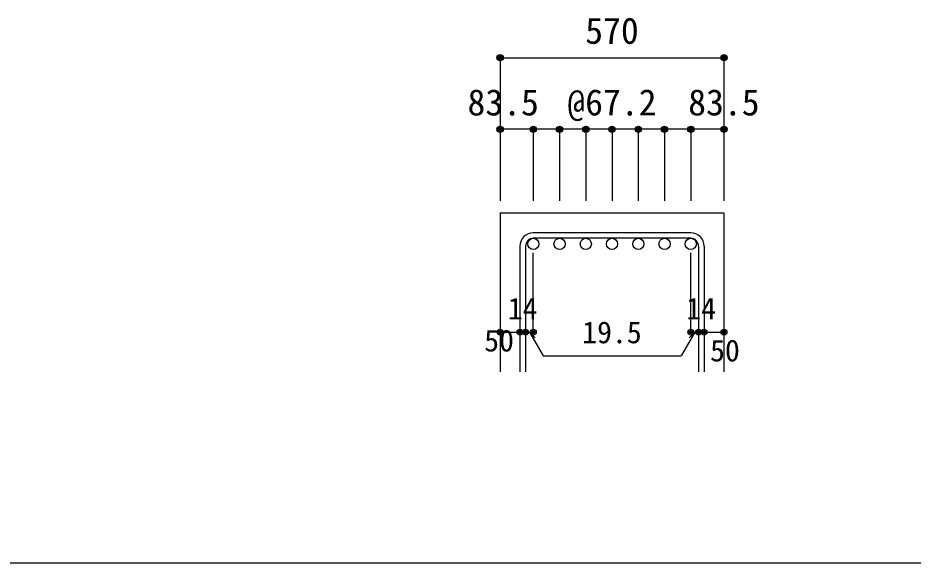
# Model space of a CAD drawing. Units: millimetres at full size, sheet at 1:30; details may follow other scales. Extents: x -5973 to 5954, y -4195 to 4201.
# Drawn here: x -942 to 1309, y -4195 to -2825 of the extents above; entities that cross this region are included whole.
import ezdxf
from ezdxf.enums import TextEntityAlignment as Align

# ---------------------------------------------------------------- set-up
doc = ezdxf.new("R2010")
doc.units = ezdxf.units.MM
doc.header["$LTSCALE"] = 30
doc.header["$PDMODE"] = 32
doc.header["$PDSIZE"] = 15
for name, color, linetype in [('0-1_躯体線', 2, 'Continuous'), ('0-5_基礎梁筋', 7, 'Continuous'), ('0-6_スタラップ筋', 7, 'Continuous'), ('0-D_寸法', 4, 'Continuous'), ('F-0_枠', 6, 'Continuous')]:
    doc.layers.add(name, color=color, linetype=linetype)
doc.styles.add('ＭＳ ゴシック', font='')
doc.styles.get('ＭＳ ゴシック').set_extended_font_data('MS Gothic')

msp = doc.modelspace()

# ---------------------------------------------------------------- linework, layer by layer
at = {"layer": '0-1_躯体線'}
for p, q in [((270.94, -3314.89), (270.94, -3714.89)), ((270.94, -3314.89), (833.94, -3314.89)), ((833.94, -3314.89), (833.94, -3714.89))]:
    msp.add_line(p, q, dxfattribs=at)
at = {"layer": '0-5_基礎梁筋', "color": 3}
for centre in [(354.44, -3392.89), (420.44, -3392.89), (486.44, -3392.89), (552.44, -3392.89), (618.44, -3392.89), (684.44, -3392.89), (750.44, -3392.89)]:
    msp.add_circle(centre, 14, dxfattribs=at)
at = {"layer": '0-6_スタラップ筋'}
for p, q in [((750.44, -3364.89), (354.44, -3364.89)), ((320.94, -3398.39), (320.94, -3714.89)), ((334.94, -3398.39), (334.94, -3714.89)), ((750.44, -3378.89), (354.44, -3378.89)), ((769.94, -3398.39), (769.94, -3714.89)), ((783.94, -3398.39), (783.94, -3714.89))]:
    msp.add_line(p, q, dxfattribs=at)
for centre, radius, start, end in [((354.44, -3398.39), 33.5, 90, 180), ((750.44, -3398.39), 33.5, 0, 90), ((354.44, -3398.39), 19.5, 90, 180), ((750.44, -3398.39), 19.5, 0, 90)]:
    msp.add_arc(centre, radius, start, end, dxfattribs=at)
at = {"layer": '0-D_寸法'}
for p, q in [((270.94, -2924.89), (270.94, -3104.89)), ((270.94, -2924.89), (833.94, -2924.89)), ((833.94, -2924.89), (833.94, -3104.89)), ((833.94, -2924.89), (833.94, -3104.89)), ((354.44, -3104.89), (270.94, -3104.89)), ((270.94, -3104.89), (270.94, -3284.89)), ((552.44, -3104.89), (354.44, -3104.89)), ((354.44, -3104.89), (354.44, -3284.89)), ((420.44, -3104.89), (420.44, -3284.89)), ((486.44, -3104.89), (486.44, -3284.89)), ((552.44, -3104.89), (552.44, -3284.89)), ((750.44, -3104.89), (552.44, -3104.89)), ((618.44, -3104.89), (618.44, -3284.89)), ((684.44, -3104.89), (684.44, -3284.89)), ((750.44, -3104.89), (750.44, -3284.89)), ((833.94, -3104.89), (750.44, -3104.89)), ((833.94, -3104.89), (833.94, -3284.89)), ((833.94, -3104.89), (833.94, -3284.89)), ((354.44, -3614.89), (354.44, -3415.56)), ((750.44, -3614.89), (750.44, -3415.56)), ((270.94, -3614.89), (320.94, -3614.89)), ((320.94, -3614.89), (354.44, -3614.89)), ((344.69, -3614.89), (358.83, -3629.04)), ((344.69, -3614.89), (378.91, -3674.17)), ((760.19, -3614.89), (725.96, -3674.17)), ((760.19, -3614.89), (746.04, -3629.04)), ((750.44, -3614.89), (833.94, -3614.89)), ((769.94, -3614.89), (783.94, -3614.89)), ((378.91, -3674.17), (725.96, -3674.17))]:
    msp.add_line(p, q, dxfattribs=at)
for centre, radius in [((270.94, -2924.89), 8), ((270.94, -2924.89), 7.2), ((270.94, -2924.89), 6.4), ((270.94, -2924.89), 5.6), ((270.94, -2924.89), 4.8), ((270.94, -2924.89), 4), ((270.94, -2924.89), 3.2), ((270.94, -2924.89), 2.4), ((270.94, -2924.89), 1.6), ((270.94, -2924.89), 0.8), ((833.94, -2924.89), 8), ((833.94, -2924.89), 7.2), ((833.94, -2924.89), 6.4), ((833.94, -2924.89), 5.6), ((833.94, -2924.89), 4.8), ((833.94, -2924.89), 4), ((833.94, -2924.89), 3.2), ((833.94, -2924.89), 2.4), ((833.94, -2924.89), 1.6), ((833.94, -2924.89), 0.8), ((270.94, -3104.89), 8), ((270.94, -3104.89), 7.2), ((270.94, -3104.89), 6.4), ((270.94, -3104.89), 5.6), ((270.94, -3104.89), 4.8), ((270.94, -3104.89), 4), ((270.94, -3104.89), 3.2), ((270.94, -3104.89), 2.4), ((270.94, -3104.89), 1.6), ((270.94, -3104.89), 0.8), ((354.44, -3104.89), 8), ((354.44, -3104.89), 7.2), ((354.44, -3104.89), 6.4), ((354.44, -3104.89), 5.6), ((354.44, -3104.89), 4.8), ((354.44, -3104.89), 4), ((354.44, -3104.89), 3.2), ((354.44, -3104.89), 2.4), ((354.44, -3104.89), 1.6), ((354.44, -3104.89), 0.8), ((420.44, -3104.89), 8), ((420.44, -3104.89), 7.2), ((420.44, -3104.89), 6.4), ((420.44, -3104.89), 5.6), ((420.44, -3104.89), 4.8), ((420.44, -3104.89), 4), ((420.44, -3104.89), 3.2), ((420.44, -3104.89), 2.4), ((420.44, -3104.89), 1.6), ((420.44, -3104.89), 0.8), ((486.44, -3104.89), 8), ((486.44, -3104.89), 7.2), ((486.44, -3104.89), 6.4), ((486.44, -3104.89), 5.6), ((486.44, -3104.89), 4.8), ((486.44, -3104.89), 4), ((486.44, -3104.89), 3.2), ((486.44, -3104.89), 2.4), ((486.44, -3104.89), 1.6), ((486.44, -3104.89), 0.8), ((552.44, -3104.89), 8), ((552.44, -3104.89), 7.2), ((552.44, -3104.89), 6.4), ((552.44, -3104.89), 5.6), ((552.44, -3104.89), 4.8), ((552.44, -3104.89), 4), ((552.44, -3104.89), 3.2), ((552.44, -3104.89), 2.4), ((552.44, -3104.89), 1.6), ((552.44, -3104.89), 0.8), ((618.44, -3104.89), 8), ((618.44, -3104.89), 7.2), ((618.44, -3104.89), 6.4), ((618.44, -3104.89), 5.6), ((618.44, -3104.89), 4.8), ((618.44, -3104.89), 4), ((618.44, -3104.89), 3.2), ((618.44, -3104.89), 2.4), ((618.44, -3104.89), 1.6), ((618.44, -3104.89), 0.8), ((684.44, -3104.89), 8), ((684.44, -3104.89), 7.2), ((684.44, -3104.89), 6.4), ((684.44, -3104.89), 5.6), ((684.44, -3104.89), 4.8), ((684.44, -3104.89), 4), ((684.44, -3104.89), 3.2), ((684.44, -3104.89), 2.4), ((684.44, -3104.89), 1.6), ((684.44, -3104.89), 0.8), ((750.44, -3104.89), 8), ((750.44, -3104.89), 7.2), ((750.44, -3104.89), 6.4), ((750.44, -3104.89), 5.6), ((750.44, -3104.89), 4.8), ((750.44, -3104.89), 4), ((750.44, -3104.89), 3.2), ((750.44, -3104.89), 2.4), ((750.44, -3104.89), 1.6), ((750.44, -3104.89), 0.8), ((833.94, -3104.89), 8), ((833.94, -3104.89), 7.2), ((833.94, -3104.89), 6.4), ((833.94, -3104.89), 5.6), ((833.94, -3104.89), 4.8), ((833.94, -3104.89), 4), ((833.94, -3104.89), 3.2), ((833.94, -3104.89), 2.4), ((833.94, -3104.89), 1.6), ((833.94, -3104.89), 0.8), ((270.94, -3614.89), 4), ((270.94, -3614.89), 3.6), ((270.94, -3614.89), 3.2), ((270.94, -3614.89), 2.8), ((270.94, -3614.89), 2.4), ((270.94, -3614.89), 2), ((270.94, -3614.89), 1.6), ((270.94, -3614.89), 1.2), ((270.94, -3614.89), 0.8), ((270.94, -3614.89), 0.4), ((320.94, -3614.89), 4), ((320.94, -3614.89), 3.6), ((320.94, -3614.89), 3.2), ((320.94, -3614.89), 2.8), ((320.94, -3614.89), 2.4), ((320.94, -3614.89), 2), ((320.94, -3614.89), 1.6), ((320.94, -3614.89), 1.2), ((320.94, -3614.89), 0.8), ((320.94, -3614.89), 0.4), ((334.94, -3614.89), 4), ((334.94, -3614.89), 3.6), ((334.94, -3614.89), 3.2), ((334.94, -3614.89), 2.8), ((334.94, -3614.89), 2.4), ((334.94, -3614.89), 2), ((334.94, -3614.89), 1.6), ((334.94, -3614.89), 1.2), ((334.94, -3614.89), 0.8), ((334.94, -3614.89), 0.4), ((354.44, -3614.89), 4), ((354.44, -3614.89), 3.6), ((354.44, -3614.89), 3.2), ((354.44, -3614.89), 2.8), ((354.44, -3614.89), 2.4), ((354.44, -3614.89), 2), ((354.44, -3614.89), 1.6), ((354.44, -3614.89), 1.2), ((354.44, -3614.89), 0.8), ((354.44, -3614.89), 0.4), ((750.44, -3614.89), 4), ((750.44, -3614.89), 3.6), ((750.44, -3614.89), 3.2), ((750.44, -3614.89), 2.8), ((750.44, -3614.89), 2.4), ((750.44, -3614.89), 2), ((750.44, -3614.89), 1.6), ((750.44, -3614.89), 1.2), ((750.44, -3614.89), 0.8), ((750.44, -3614.89), 0.4), ((769.94, -3614.89), 4), ((769.94, -3614.89), 3.6), ((769.94, -3614.89), 3.2), ((769.94, -3614.89), 2.8), ((769.94, -3614.89), 2.4), ((769.94, -3614.89), 2), ((769.94, -3614.89), 1.6), ((769.94, -3614.89), 1.2), ((769.94, -3614.89), 0.8), ((769.94, -3614.89), 0.4), ((783.94, -3614.89), 4), ((783.94, -3614.89), 3.6), ((783.94, -3614.89), 3.2), ((783.94, -3614.89), 2.8), ((783.94, -3614.89), 2.4), ((783.94, -3614.89), 2), ((783.94, -3614.89), 1.6), ((783.94, -3614.89), 1.2), ((783.94, -3614.89), 0.8), ((783.94, -3614.89), 0.4), ((833.94, -3614.89), 4), ((833.94, -3614.89), 3.6), ((833.94, -3614.89), 3.2), ((833.94, -3614.89), 2.8), ((833.94, -3614.89), 2.4), ((833.94, -3614.89), 2), ((833.94, -3614.89), 1.6), ((833.94, -3614.89), 1.2), ((833.94, -3614.89), 0.8), ((833.94, -3614.89), 0.4)]:
    msp.add_circle(centre, radius, dxfattribs=at)
at = {"layer": '0-D_寸法', "color": 7}
for p in [(270.94, -2924.89), (833.94, -2924.89), (270.94, -3104.89), (354.44, -3104.89), (420.44, -3104.89), (486.44, -3104.89), (552.44, -3104.89), (618.44, -3104.89), (684.44, -3104.89), (750.44, -3104.89), (833.94, -3104.89), (270.94, -3614.89), (320.94, -3614.89), (334.94, -3614.89), (354.44, -3614.89), (750.44, -3614.89), (769.94, -3614.89), (783.94, -3614.89), (833.94, -3614.89)]:
    msp.add_point(p, dxfattribs=at)
at = {"layer": 'F-0_枠'}
msp.add_line((5954.1, -4195.24), (-5972.88, -4195.24), dxfattribs=at)

# ---------------------------------------------------------------- texts
at = {"layer": '0-D_寸法', "style": 'ＭＳ ゴシック'}
for s, height, p in [('570', 65.98, (484.94, -2909.89)), ('83.5', 65.98, (188.94, -3089.89)), ('@67.2', 65.98, (439.94, -3089.89)), ('83.5', 65.98, (743.94, -3089.89)), ('14', 54.99, (290.4, -3599.44)), ('14', 54.99, (738.98, -3599.44)), ('19.5', 54.99, (477.44, -3659.17)), ('50', 54.99, (230.94, -3679.89)), ('50', 54.99, (798.94, -3704.89))]:
    msp.add_text(s, height=height, dxfattribs=at).set_placement(p, align=Align.BOTTOM_LEFT)

doc.saveas('drawing.dxf')
